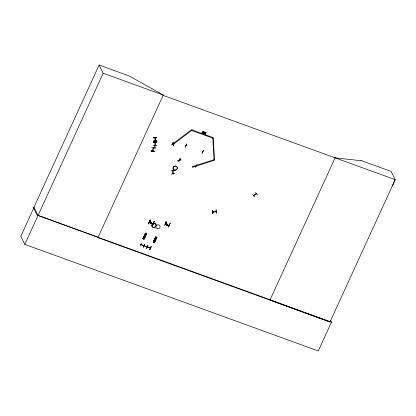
<?xml version="1.0" encoding="UTF-8"?>
<svg xmlns="http://www.w3.org/2000/svg" width="416" height="416" viewBox="0 0 416 416"><rect width="100%" height="100%" fill="white"/><g stroke="black" fill="none" stroke-linecap="round" stroke-linejoin="round"><path stroke-width="0.62" d="M153.4 142.215L156.827 141.846L153.395 142.158M153.436 137.769L156.863 137.758L153.431 137.909M155.184 141.071L155.21 137.852L154.97 140.93M155.126 145.184L155.173 142.116M156.796 145.298L153.369 145.506M156.858 137.706L153.431 137.774M152.781 150.722L152.719 151.081L153.301 147.836M152.885 151.029L152.677 150.665M153.244 147.722L152.844 151.06M171.21 170.784L174.642 170.498M256.1 193.872L256.053 193.705M151.055 151.081L154.466 151.258L151.055 151.091M154.456 151.294L151.055 150.873M172.739 144.253L173.056 144.612L172.806 144.097M155.017 142.194L154.934 145.194M151.674 147.67L155.048 147.976M172.973 173.55C173.623 175.235 172.515 168.47 173.02 171.007M254.566 197.028L252.595 194.412M212.779 212.046L216.128 211.38M215.81 211.562L216.19 211.63L216.055 211.359M172.796 144.258L173.191 144.31L172.926 144.326M392.408 185.853L395.2 179.655L391.102 171.402L361.062 160.493L361.176 160.727L335.119 157.836M99.117 65.047L103.173 73.216L163.301 95.051L97.926 237.619L330.023 321.901L395.2 179.655L163.108 95.373L163.259 95.035L129.163 75.956L99.117 65.047L33.94 207.298L38.028 215.535M34.013 207.449L20.8 236.293L24.814 244.379L318.297 350.953L331.51 322.109L330.652 320.377M24.814 244.379L103.173 73.216M150.145 219.82L148.47 224.016M148.278 223.891L150.311 219.882M172.744 143.77L173.186 144.362L191.698 130.494L191.922 129.802M141.456 243.022L140.062 246.132M150.914 223.413L151.206 222.778L150.904 222.664L150.712 223.506L151.013 223.616L151.304 222.976L150.129 220.683M150.712 223.506L150.904 222.664M141.071 244.8L140.988 244.676M154.185 221.338L152.308 225.41L154.144 221.27M154.315 221.333L152.48 225.477L154.336 221.39M143.343 247.281L144.607 244.171M143.244 247.286L144.586 244.161M144.42 246.002L144.352 245.736M146.858 246.693L146.874 246.672M146.687 248.539L148.065 245.471M147.685 247.187L147.586 247.073M150.16 247.894L150.176 247.874M149.848 249.683L151.2 246.563L149.791 249.616M166.343 221.432L164.476 225.508M167.237 224.328L166.946 224.962L166.644 224.853L166.936 224.219L167.341 224.531L167.05 225.165L166.743 225.056L167.034 224.422L165.901 222.139M166.676 224.843L166.946 224.245M165.89 222.825L167.05 225.165L166.774 225.04L167.341 224.531M168.34 226.964L170.342 222.882L168.516 227.027M192.712 167.175L214.791 160.155L214.614 159.557L213.949 159.635L212.774 137.374M335.27 157.503L269.937 300.087L329.966 322.02M186.638 144.05L185.219 147.103L186.649 144.05M178.703 161.325L180.242 158.272L178.838 161.372M186.129 145.59L186.378 145.818M179.904 160.046L179.847 159.77M202.478 151.648L202.545 151.414M202.103 153.182L203.726 150.254M202.16 153.249L203.549 150.145M195.588 167.404L197.054 164.414M145.47 233.163L142.896 238.675L143.229 238.8L145.881 233.272L145.47 233.163L145.824 233.298L143.218 238.794M143.244 238.8L142.943 238.664L145.538 233.163L146.671 233.62L144.05 239.112L143.712 238.982L146.468 233.542M143.021 238.716L145.6 233.168M143.088 238.742L145.74 233.236M146.172 233.444L145.86 233.324M143.728 238.992L146.37 233.48M146.479 233.496L143.874 239.044M142.943 238.664L143.983 239.054L146.572 233.558L144.076 239.117M156.801 237.297L154.279 242.793L153.228 242.372L155.896 236.907L153.182 242.408L155.792 236.912L156.868 237.297L154.284 242.809M156.177 237.011L153.452 242.492M154.372 242.856L154.014 242.726L156.598 237.219L156.952 237.354M154.008 242.72L156.666 237.219L154.149 242.772M156.884 237.312L154.071 242.72M253.578 195.707L256.308 193.679M172.796 144.373L173.03 144.586M179.26 160.098L179.312 159.801M179.442 160.155L179.265 159.786M256.417 193.82L253.552 195.567M144.118 245.768L147.139 246.73M172.796 143.874L191.256 129.906M255.434 192.436L257.405 194.979M203.044 132.194L204.032 131.851L203.138 132.48L203.289 133.468L202.909 132.532L202.223 133.021L202.909 132.532M205.774 132.428L205.109 132.995L206.06 132.59L205.806 132.496M204.937 133.271C203.58 134.222 205.332 132.839 205.317 134.202L205.135 133.151L205.317 134.202M201.973 132.933C204.511 131.518 201.1 133.042 202.254 133.089M203.289 133.468L203.102 132.413L203.996 131.784M204.001 133.671C206.544 132.257 203.133 133.78 204.282 133.827M205.166 133.219L206.024 132.522M253.692 195.78L253.557 195.52M143.848 245.809L140.826 244.717M147.363 246.849L150.441 247.931M171.231 144.981L174.439 143.64M177.752 160.831L181.059 159.718L177.788 160.909M213.101 212.124L213.023 211.843M155.168 146.921L155.262 146.973M212.904 213.652L212.607 210.496M212.774 213.73L212.43 210.512M154.716 145.564L155.054 148.715M192.535 166.577L214.614 159.557L213.164 137.888M216.07 211.52L212.805 212.17L213.117 211.9M155.246 147.217L154.934 146.957M216.206 209.919L216.549 213.127M172.983 142.579L173.332 145.798M191.308 130.005L191.698 130.494L212.55 138.065L213.216 137.987M174.756 173.748L171.33 174.101M153.374 141.138L156.801 140.946M153.395 142.038L156.822 141.851M153.369 142.147L156.827 142.022M155.766 236.902L153.228 242.372M155.969 236.98L153.379 242.481M216.356 213.096L215.992 209.882M173.004 142.579L173.347 145.865L173.061 142.631M150.426 248.201L147.316 246.958M202.691 151.648L202.498 151.434M147.118 247.021L144.071 245.892M202.743 151.783L202.509 151.658M186.763 144.092L185.229 147.098M202.696 131.31L202.883 132.376M204.724 132.049L204.911 133.115M204.032 131.851L203.746 131.69M191.968 129.901L212.82 137.472M165.194 224.078L169.026 225.467L165.204 224.084M151.304 222.976L149.869 220.589M143.837 245.534L140.759 244.452M37.996 215.467L331.51 322.109M98.077 237.286L36.993 214.963L33.015 206.944M186.441 145.704L186.066 145.47M179.592 159.931L179.774 159.921M155.568 237.463L156.603 237.853M145.272 233.724L146.307 234.114M144.919 237.068L143.879 236.678M153.941 240.911L154.981 241.301M143.385 237.734L144.42 238.124M143.208 238.103L144.248 238.493M149.796 249.621L151.19 246.558M146.494 248.42L147.888 245.362M146.312 233.485L146.656 233.615M186.332 145.694L186.077 145.694M186.15 145.465L186.02 145.574M196.248 165.719L196.175 165.875M215.816 211.401L215.769 211.479M212.789 211.884L212.867 212.181L212.722 211.926M173.046 144.061L173.186 144.362M172.89 173.732L172.874 170.7M168.917 225.571L165.11 224.245M165.875 221.655L167.31 224.541M165.63 222.732L166.774 225.04M152.958 223.85L149.172 222.529M149.859 221.276L151.013 223.616M149.594 221.182L150.743 223.491M154.705 241.831L153.681 241.472M154.528 242.206L153.504 241.842M145.163 236.48L144.144 236.116M144.669 237.536L143.645 237.172M192.587 166.676L192.764 167.274M204.963 132.132L205.109 132.995M202.93 131.399L203.081 132.262M153.41 141.206L156.837 141.014L153.4 141.211M144.264 236.538C144.68 237.406 144.94 235.778 144.264 236.538M154.56 240.276C154.981 241.145 155.22 239.522 154.56 240.276M152.88 224.021L149.058 222.633L152.88 224.021M155.459 240.219L154.424 239.829L155.475 240.245M155.199 240.776L154.159 240.386L155.199 240.776M157.648 228.805A2.163 1.992 -26.4 0 0 159.978 225.945A2.163 1.992 -26.4 0 0 156.338 225.612A2.163 1.992 -26.4 0 0 157.648 228.805M153.634 227.401A2.174 2.002 -26.4 0 0 155.974 224.526A2.174 2.002 -26.4 0 0 152.313 224.193A2.174 2.002 -26.4 0 0 153.618 227.37A2.174 2.002 -26.4 0 0 155.958 224.494A2.174 2.002 -26.4 0 0 152.298 224.162A2.174 2.002 -26.4 0 0 153.634 227.401M174.85 170.123A2.174 2.002 -26.4 0 0 177.19 167.242A2.174 2.002 -26.4 0 0 173.524 166.915A2.174 2.002 -26.4 0 0 174.85 170.123A2.168 2.002 -26.4 0 0 177.185 167.248A2.168 2.002 -26.4 0 0 173.529 166.915A2.168 2.002 -26.4 0 0 174.85 170.118"/></g></svg>
